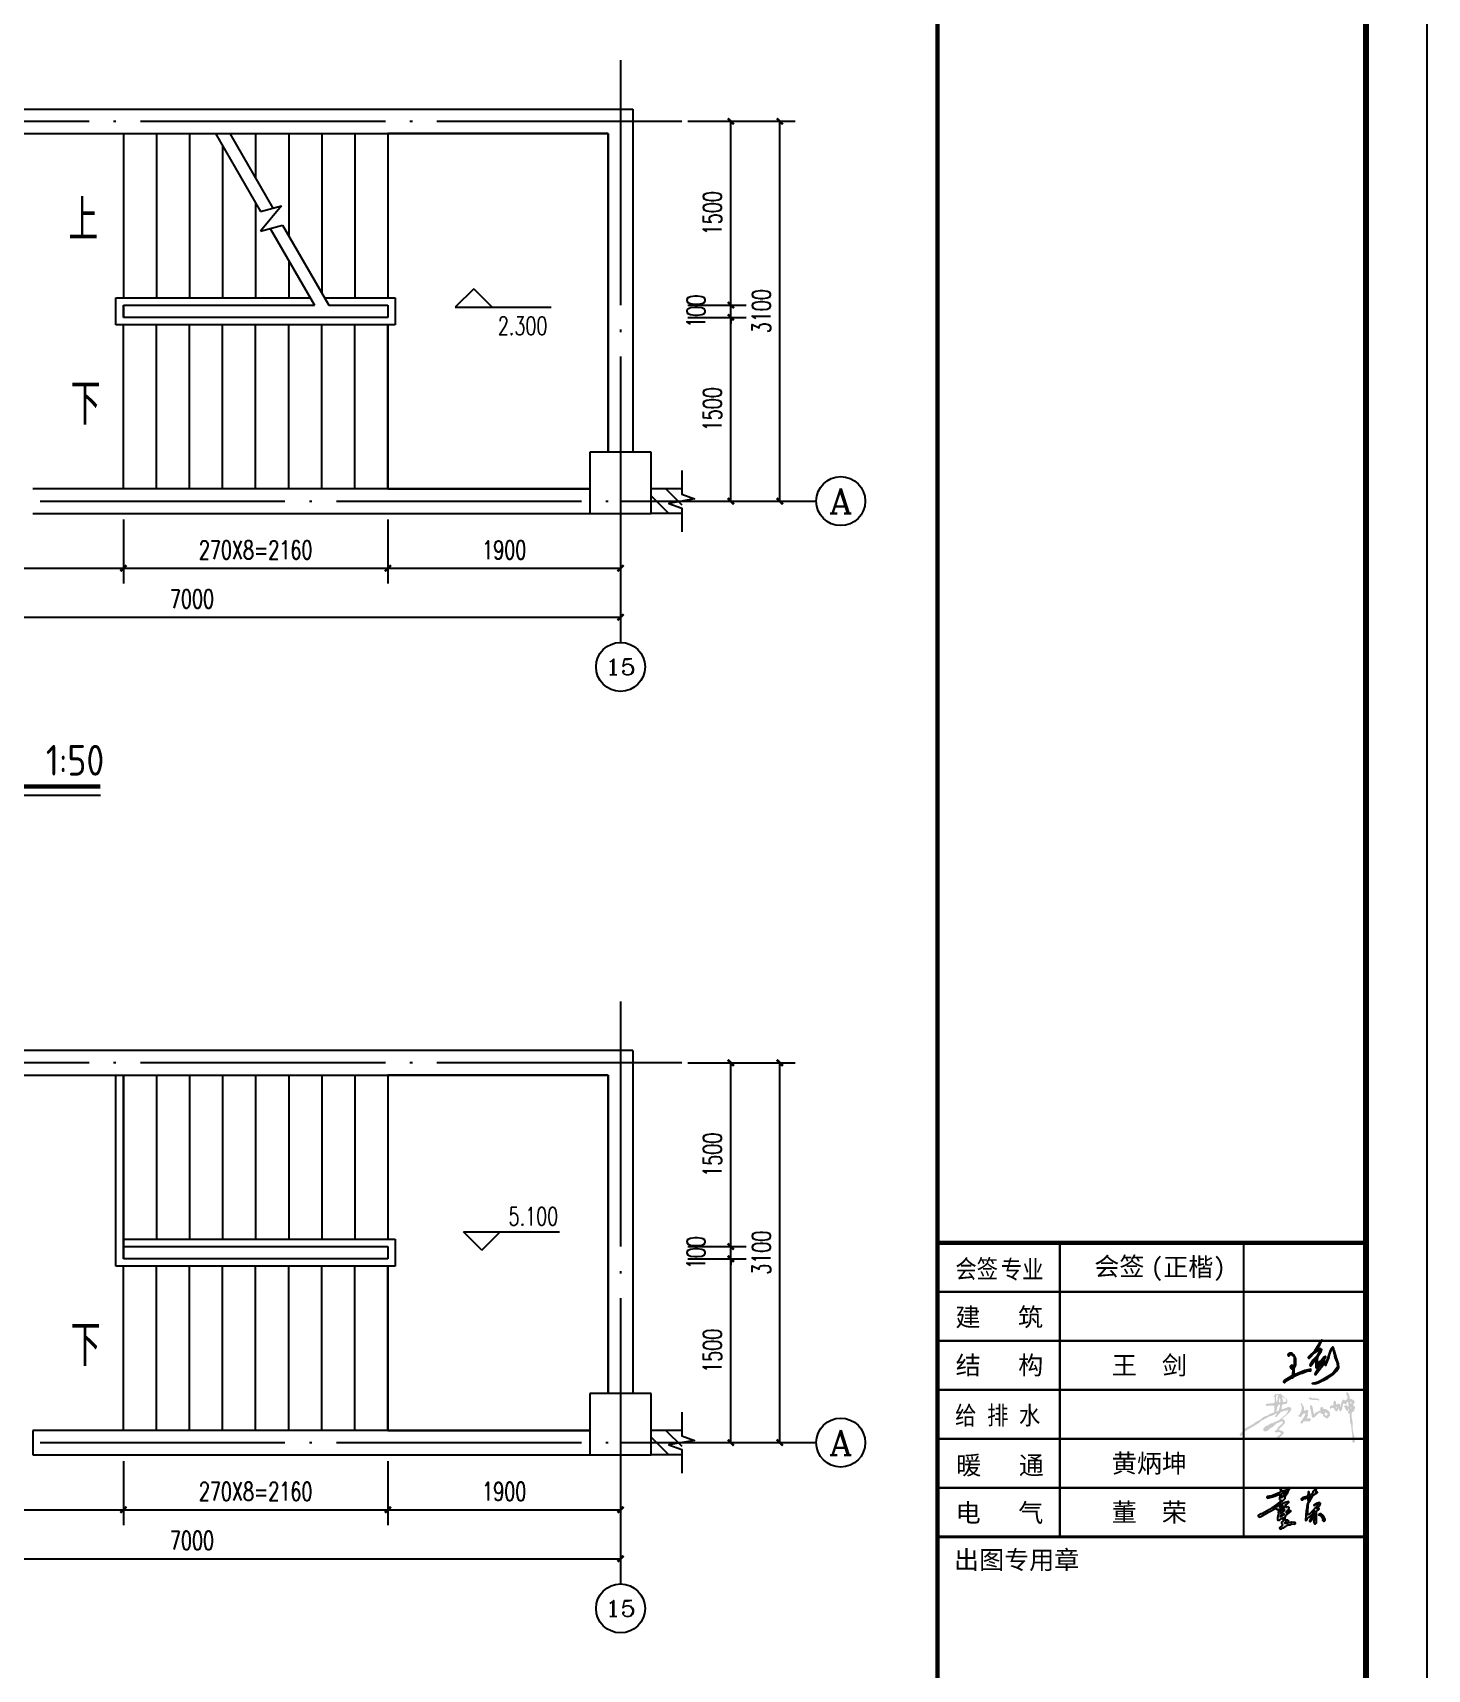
# Model space of a CAD drawing. Extents: x -4747 to 1060961, y -766984 to 396631.
# Drawn here: x 469984 to 481371, y -396970 to -383612 of the extents above; entities that cross this region are included whole.
import ezdxf
from ezdxf.enums import TextEntityAlignment as Align

# ---------------------------------------------------------------- set-up
doc = ezdxf.new("R2010")
doc.units = 0
doc.header["$LTSCALE"] = 1000
doc.header["$MEASUREMENT"] = 0
doc.linetypes.add('DOTE', pattern=[2.42, 2, -0.2, 0.02, -0.2])
doc.layers.get('0').update_dxf_attribs({"linetype": 'CONTINUOUS'})
doc.layers.get('DEFPOINTS').update_dxf_attribs({"linetype": 'CONTINUOUS'})
for name, color, linetype in [('AXIS', 3, 'CONTINUOUS'), ('AXIS_TEXT', 7, 'CONTINUOUS'), ('BZ_标准图框', 7, 'CONTINUOUS'), ('COLUMN', 9, 'CONTINUOUS'), ('DIM_ELEV', 3, 'CONTINUOUS'), ('DIM_SYMB', 3, 'CONTINUOUS'), ('DOTE', 1, 'DOTE'), ('PUB_DIM', 3, 'CONTINUOUS'), ('PUB_HATCH', 8, 'CONTINUOUS'), ('PUB_TEXT', 7, 'CONTINUOUS'), ('PUB_TITLE', 4, 'CONTINUOUS'), ('STAIR', 2, 'CONTINUOUS'), ('TK_图框线_', 45, 'CONTINUOUS'), ('WALL', 6, 'CONTINUOUS')]:
    doc.layers.add(name, color=color, linetype=linetype)
doc.styles.add('_TCH_AXIS', font='COMPLEX', dxfattribs={"bigfont": 'GBCBIG'})
doc.styles.add('_TCH_DIM', font='SIMPLEX', dxfattribs={"bigfont": 'GBCBIG'})
doc.styles.add('DIM_FONT', font='SIMPLEX', dxfattribs={"width": 0.7, "bigfont": 'GBCBIG'})
doc.styles.add('HT', font='simhei.ttf')
doc.styles.get("Standard").update_dxf_attribs({"font": 'gbenor.shx', "bigfont": 'gbcbig.shx'})
doc.dimstyles.new('DIMN50', dxfattribs={"dimscale": 0.5, "dimtxt": 300, "dimasz": 100, "dimexe": 250, "dimexo": 300, "dimgap": 150, "dimtad": 1, "dimdec": 0, "dimzin": 0, "dimtxsty": 'DIM_FONT', "dimblk": 'ARCHTICK', "dimcen": 0.09, "dimclrt": 7, "dimazin": 3, "dimtfac": 1, "dimtdec": 0, "dimtix": 1, "dimtmove": 0, "dimatfit": 3, "dimtolj": 1, "dimtzin": 0})

# ---------------------------------------------------------------- blocks, each defined once
blk = doc.blocks.new('DR')
at = {"linetype": 'CONTINUOUS'}
h = blk.add_hatch(color=256, dxfattribs=at)
h.dxf.hatch_style = 1
h.paths.add_polyline_path([(1911115.6, -440635.5), (1911118.6, -440635.5), (1911119.6, -440634.5), (1911120.6, -440636.5), (1911115.6, -440641.5), (1911113.6, -440641.5)], flags=16)
h.paths.add_polyline_path([(1911233.6, -440611.5), (1911234.6, -440610.5), (1911234.6, -440608.5), (1911231.6, -440607.5), (1911225.6, -440611.5), (1911225.6, -440613.5), (1911215.6, -440628.5), (1911214.6, -440633.5), (1911217.6, -440635.5), (1911221.6, -440631.5)], flags=17)
h.paths.add_polyline_path([(1911259.6, -440603.5), (1911257.6, -440602.5), (1911251.6, -440607.5), (1911260.6, -440610.5), (1911270.6, -440626.5), (1911267.6, -440629.5), (1911271.6, -440632.5), (1911274.6, -440632.5), (1911278.6, -440627.5), (1911278.6, -440624.5), (1911270.6, -440610.5), (1911262.6, -440603.5)])
h.paths.add_polyline_path([(1911106.6, -440603.5), (1911108.6, -440603.5), (1911109.6, -440602.5), (1911110.6, -440604.5), (1911096.6, -440615.5), (1911096.6, -440609.5)], flags=16)
h.paths.add_polyline_path([(1911233.6, -440591.5), (1911235.6, -440590.5), (1911235.6, -440593.5), (1911232.6, -440596.5), (1911225.6, -440599.5)], flags=16)
h.paths.add_polyline_path([(1911109.6, -440585.5), (1911111.6, -440585.5), (1911111.6, -440590.5), (1911107.6, -440594.5), (1911097.6, -440600.5), (1911096.6, -440592.5), (1911099.6, -440589.5)], flags=16)
h.paths.add_polyline_path([(1911107.6, -440573.5), (1911109.6, -440573.5), (1911111.6, -440575.5), (1911111.6, -440578.5), (1911096.6, -440585.5), (1911096.6, -440580.5)], flags=16)
h.paths.add_polyline_path([(1911103.6, -440569.5), (1911104.6, -440568.5), (1911099.6, -440573.5), (1911093.6, -440575.5), (1911099.6, -440570.5)], flags=16)
h.paths.add_polyline_path([(1911210.6, -440556.5), (1911208.6, -440555.5), (1911204.6, -440565.5), (1911202.6, -440585.5), (1911200.6, -440591.5), (1911197.6, -440628.5), (1911201.6, -440630.5), (1911205.6, -440625.5), (1911206.6, -440619.5), (1911214.6, -440615.5), (1911235.6, -440600.5), (1911234.6, -440628.5), (1911233.6, -440627.5), (1911231.6, -440629.5), (1911231.6, -440636.5), (1911235.6, -440643.5), (1911239.6, -440644.5), (1911242.6, -440639.5), (1911243.6, -440593.5), (1911254.6, -440583.5), (1911251.6, -440579.5), (1911246.6, -440582.5), (1911243.6, -440581.5), (1911256.6, -440568.5), (1911259.6, -440560.5), (1911255.6, -440557.5), (1911245.6, -440559.5), (1911232.6, -440567.5), (1911235.6, -440568.5), (1911240.6, -440565.5), (1911251.6, -440563.5), (1911215.6, -440602.5), (1911206.6, -440607.5)])
h.paths.add_polyline_path([(1911219.6, -440530.5), (1911220.6, -440530.5), (1911217.6, -440539.5), (1911213.6, -440543.5), (1911213.6, -440534.5)], flags=16)
h.paths.add_polyline_path([(1911237.6, -440514.5), (1911238.6, -440514.5)], flags=16)
h.paths.add_polyline_path([(1911118.6, -440511.5), (1911119.6, -440511.5), (1911119.6, -440514.5), (1911106.6, -440531.5), (1911102.6, -440533.5), (1911100.6, -440536.5), (1911098.6, -440536.5), (1911101.6, -440519.5)], flags=16)
h.paths.add_polyline_path([(1911243.6, -440499.5), (1911241.6, -440498.5), (1911228.6, -440512.5), (1911229.6, -440515.5), (1911223.6, -440523.5), (1911215.6, -440527.5), (1911213.6, -440526.5), (1911213.6, -440516.5), (1911210.6, -440512.5), (1911208.6, -440515.5), (1911207.6, -440530.5), (1911186.6, -440537.5), (1911180.6, -440542.5), (1911182.6, -440545.5), (1911187.6, -440545.5), (1911193.6, -440540.5), (1911197.6, -440540.5), (1911206.6, -440536.5), (1911208.6, -440553.5), (1911210.6, -440555.5), (1911214.6, -440554.5), (1911229.6, -440527.5), (1911246.6, -440516.5), (1911245.6, -440513.5), (1911240.6, -440511.5)])
h.paths.add_polyline_path([(1911131.6, -440496.5), (1911130.6, -440495.5), (1911127.6, -440496.5), (1911123.6, -440504.5), (1911101.6, -440512.5), (1911100.6, -440501.5), (1911097.6, -440497.5), (1911094.6, -440499.5), (1911095.6, -440513.5), (1911093.6, -440516.5), (1911060.6, -440529.5), (1911041.6, -440532.5), (1911040.6, -440536.5), (1911043.6, -440539.5), (1911073.6, -440531.5), (1911093.6, -440522.5), (1911092.6, -440544.5), (1911094.6, -440547.5), (1911100.6, -440548.5), (1911079.6, -440565.5), (1911050.6, -440585.5), (1911020.6, -440603.5), (1911016.6, -440603.5), (1911005.6, -440610.5), (1911004.6, -440612.5), (1911008.6, -440616.5), (1911017.6, -440613.5), (1911046.6, -440596.5), (1911078.6, -440580.5), (1911081.6, -440585.5), (1911089.6, -440585.5), (1911089.6, -440590.5), (1911087.6, -440592.5), (1911086.6, -440597.5), (1911088.6, -440599.5), (1911088.6, -440605.5), (1911085.6, -440608.5), (1911085.6, -440613.5), (1911083.6, -440617.5), (1911084.6, -440627.5), (1911086.6, -440629.5), (1911091.6, -440629.5), (1911101.6, -440621.5), (1911107.6, -440619.5), (1911107.6, -440631.5), (1911099.6, -440636.5), (1911099.6, -440639.5), (1911103.6, -440643.5), (1911103.6, -440650.5), (1911092.6, -440660.5), (1911096.6, -440665.5), (1911105.6, -440660.5), (1911109.6, -440660.5), (1911127.6, -440648.5), (1911135.6, -440647.5), (1911142.6, -440644.5), (1911154.6, -440645.5), (1911157.6, -440642.5), (1911155.6, -440638.5), (1911140.6, -440637.5), (1911122.6, -440642.5), (1911129.6, -440635.5), (1911130.6, -440632.5), (1911126.6, -440628.5), (1911115.6, -440628.5), (1911115.6, -440617.5), (1911118.6, -440609.5), (1911138.6, -440593.5), (1911138.6, -440590.5), (1911134.6, -440588.5), (1911122.6, -440599.5), (1911120.6, -440598.5), (1911120.6, -440593.5), (1911128.6, -440585.5), (1911131.6, -440580.5), (1911131.6, -440577.5), (1911127.6, -440574.5), (1911120.6, -440575.5), (1911116.6, -440566.5), (1911123.6, -440562.5), (1911129.6, -440556.5), (1911128.6, -440552.5), (1911115.6, -440556.5), (1911092.6, -440568.5), (1911066.6, -440579.5), (1911093.6, -440560.5), (1911105.6, -440550.5), (1911114.6, -440540.5), (1911114.6, -440536.5), (1911112.6, -440534.5), (1911125.6, -440515.5), (1911128.6, -440508.5), (1911133.6, -440503.5)])
at = {"linetype": 'CONTINUOUS', "elevation": 12800663}
for points in [[(1911131.6, -440496.5), (1911130.6, -440495.5), (1911127.6, -440496.5), (1911123.6, -440504.5), (1911101.6, -440512.5), (1911100.6, -440501.5), (1911097.6, -440497.5), (1911094.6, -440499.5), (1911095.6, -440513.5), (1911093.6, -440516.5), (1911060.6, -440529.5), (1911041.6, -440532.5), (1911040.6, -440536.5), (1911043.6, -440539.5), (1911073.6, -440531.5), (1911093.6, -440522.5), (1911092.6, -440544.5), (1911094.6, -440547.5), (1911100.6, -440548.5), (1911079.6, -440565.5), (1911050.6, -440585.5), (1911020.6, -440603.5), (1911016.6, -440603.5), (1911005.6, -440610.5), (1911004.6, -440612.5), (1911008.6, -440616.5), (1911017.6, -440613.5), (1911046.6, -440596.5), (1911078.6, -440580.5), (1911081.6, -440585.5), (1911089.6, -440585.5), (1911089.6, -440590.5), (1911087.6, -440592.5), (1911086.6, -440597.5), (1911088.6, -440599.5), (1911088.6, -440605.5), (1911085.6, -440608.5), (1911085.6, -440613.5), (1911083.6, -440617.5), (1911084.6, -440627.5), (1911086.6, -440629.5), (1911091.6, -440629.5), (1911101.6, -440621.5), (1911107.6, -440619.5), (1911107.6, -440631.5), (1911099.6, -440636.5), (1911099.6, -440639.5), (1911103.6, -440643.5), (1911103.6, -440650.5), (1911092.6, -440660.5), (1911096.6, -440665.5), (1911105.6, -440660.5), (1911109.6, -440660.5), (1911127.6, -440648.5), (1911135.6, -440647.5), (1911142.6, -440644.5), (1911154.6, -440645.5), (1911157.6, -440642.5), (1911155.6, -440638.5), (1911140.6, -440637.5), (1911122.6, -440642.5), (1911129.6, -440635.5), (1911130.6, -440632.5), (1911126.6, -440628.5), (1911115.6, -440628.5), (1911115.6, -440617.5), (1911118.6, -440609.5), (1911138.6, -440593.5), (1911138.6, -440590.5), (1911134.6, -440588.5), (1911122.6, -440599.5), (1911120.6, -440598.5), (1911120.6, -440593.5), (1911128.6, -440585.5), (1911131.6, -440580.5), (1911131.6, -440577.5), (1911127.6, -440574.5), (1911120.6, -440575.5), (1911116.6, -440566.5), (1911123.6, -440562.5), (1911129.6, -440556.5), (1911128.6, -440552.5), (1911115.6, -440556.5), (1911092.6, -440568.5), (1911066.6, -440579.5), (1911093.6, -440560.5), (1911105.6, -440550.5), (1911114.6, -440540.5), (1911114.6, -440536.5), (1911112.6, -440534.5), (1911125.6, -440515.5), (1911128.6, -440508.5), (1911133.6, -440503.5), (1911131.6, -440496.5)], [(1911118.6, -440511.5), (1911119.6, -440511.5), (1911119.6, -440514.5), (1911106.6, -440531.5), (1911102.6, -440533.5), (1911100.6, -440536.5), (1911098.6, -440536.5), (1911101.6, -440519.5), (1911118.6, -440511.5)], [(1911243.6, -440499.5), (1911241.6, -440498.5), (1911228.6, -440512.5), (1911229.6, -440515.5), (1911223.6, -440523.5), (1911215.6, -440527.5), (1911213.6, -440526.5), (1911213.6, -440516.5), (1911210.6, -440512.5), (1911208.6, -440515.5), (1911207.6, -440530.5), (1911186.6, -440537.5), (1911180.6, -440542.5), (1911182.6, -440545.5), (1911187.6, -440545.5), (1911193.6, -440540.5), (1911197.6, -440540.5), (1911206.6, -440536.5), (1911208.6, -440553.5), (1911210.6, -440555.5), (1911214.6, -440554.5), (1911229.6, -440527.5), (1911246.6, -440516.5), (1911245.6, -440513.5), (1911240.6, -440511.5), (1911243.6, -440499.5)], [(1911219.6, -440530.5), (1911220.6, -440530.5), (1911217.6, -440539.5), (1911213.6, -440543.5), (1911213.6, -440534.5), (1911219.6, -440530.5)], [(1911237.6, -440514.5), (1911238.6, -440514.5), (1911237.6, -440514.5)], [(1911103.6, -440569.5), (1911104.6, -440568.5), (1911099.6, -440573.5), (1911093.6, -440575.5), (1911099.6, -440570.5), (1911103.6, -440569.5)], [(1911107.6, -440573.5), (1911109.6, -440573.5), (1911111.6, -440575.5), (1911111.6, -440578.5), (1911096.6, -440585.5), (1911096.6, -440580.5), (1911107.6, -440573.5)], [(1911109.6, -440585.5), (1911111.6, -440585.5), (1911111.6, -440590.5), (1911107.6, -440594.5), (1911097.6, -440600.5), (1911096.6, -440592.5), (1911099.6, -440589.5), (1911109.6, -440585.5)], [(1911106.6, -440603.5), (1911108.6, -440603.5), (1911109.6, -440602.5), (1911110.6, -440604.5), (1911096.6, -440615.5), (1911096.6, -440609.5), (1911106.6, -440603.5)], [(1911210.6, -440556.5), (1911208.6, -440555.5), (1911204.6, -440565.5), (1911202.6, -440585.5), (1911200.6, -440591.5), (1911197.6, -440628.5), (1911201.6, -440630.5), (1911205.6, -440625.5), (1911206.6, -440619.5), (1911214.6, -440615.5), (1911235.6, -440600.5), (1911234.6, -440628.5), (1911233.6, -440627.5), (1911231.6, -440629.5), (1911231.6, -440636.5), (1911235.6, -440643.5), (1911239.6, -440644.5), (1911242.6, -440639.5), (1911243.6, -440593.5), (1911254.6, -440583.5), (1911251.6, -440579.5), (1911246.6, -440582.5), (1911243.6, -440581.5), (1911256.6, -440568.5), (1911259.6, -440560.5), (1911255.6, -440557.5), (1911245.6, -440559.5), (1911232.6, -440567.5), (1911235.6, -440568.5), (1911240.6, -440565.5), (1911251.6, -440563.5), (1911215.6, -440602.5), (1911206.6, -440607.5), (1911210.6, -440556.5)], [(1911233.6, -440611.5), (1911234.6, -440610.5), (1911234.6, -440608.5), (1911231.6, -440607.5), (1911225.6, -440611.5), (1911225.6, -440613.5), (1911215.6, -440628.5), (1911214.6, -440633.5), (1911217.6, -440635.5), (1911221.6, -440631.5), (1911233.6, -440611.5)], [(1911233.6, -440591.5), (1911235.6, -440590.5), (1911235.6, -440593.5), (1911232.6, -440596.5), (1911225.6, -440599.5), (1911233.6, -440591.5)], [(1911259.6, -440603.5), (1911257.6, -440602.5), (1911251.6, -440607.5), (1911260.6, -440610.5), (1911270.6, -440626.5), (1911267.6, -440629.5), (1911271.6, -440632.5), (1911274.6, -440632.5), (1911278.6, -440627.5), (1911278.6, -440624.5), (1911270.6, -440610.5), (1911262.6, -440603.5), (1911259.6, -440603.5)], [(1911115.6, -440635.5), (1911118.6, -440635.5), (1911119.6, -440634.5), (1911120.6, -440636.5), (1911115.6, -440641.5), (1911113.6, -440641.5), (1911115.6, -440635.5)]]:
    blk.add_lwpolyline(points, dxfattribs=at)
blk = doc.blocks.new('WJ')
at = {"linetype": 'CONTINUOUS'}
h = blk.add_hatch(color=0, dxfattribs=at)
h.dxf.hatch_style = 1
h.paths.add_polyline_path([(170, 444), (169, 445), (166, 443), (169, 440), (169, 410), (167, 408), (164, 412), (160, 413), (156, 409), (157, 404), (160, 408), (163, 408), (165, 404), (161, 403), (159, 406), (158, 403), (161, 400), (165, 401), (164, 379), (139, 364), (134, 359), (137, 356), (145, 363), (163, 373), (164, 371), (170, 377), (186, 385), (195, 387), (212, 394), (224, 395), (224, 400), (204, 396), (167, 380), (169, 387), (169, 403), (174, 413), (174, 434)])
h.paths.add_polyline_path([(163, 451), (162, 452), (155, 452), (149, 449), (148, 447), (150, 443), (155, 448), (160, 448), (168, 444), (169, 446)])
h.paths.add_polyline_path([(300, 463), (299, 464), (297, 464), (296, 461), (300, 450), (302, 438), (308, 423), (311, 410), (310, 405), (299, 391), (290, 383), (257, 363), (246, 358), (228, 353), (236, 352), (247, 355), (279, 371), (295, 382), (308, 395), (315, 406), (314, 418), (307, 437)])
h.paths.add_polyline_path([(260, 495), (259, 496), (254, 491), (250, 482), (235, 459), (219, 444), (215, 439), (216, 436), (219, 436), (237, 455), (247, 461), (254, 463), (251, 455), (244, 444), (230, 430), (220, 413), (221, 411), (223, 411), (242, 435), (240, 425), (240, 406), (243, 404), (246, 407), (249, 419), (253, 419), (262, 428), (236, 385), (239, 382), (268, 420), (270, 421), (269, 414), (271, 412), (274, 415), (282, 436), (284, 447), (292, 467), (294, 469), (298, 464), (299, 467), (296, 472), (294, 472), (290, 468), (285, 458), (274, 423), (273, 426), (268, 425), (256, 411), (264, 423), (272, 440), (270, 442), (266, 439), (256, 426), (246, 421), (244, 411), (246, 441), (257, 458), (259, 464), (256, 467), (252, 467), (241, 462), (253, 480)])
at = {"color": 0, "linetype": 'CONTINUOUS', "elevation": 16083978}
for points in [[(260, 495), (259, 496), (254, 491), (250, 482), (235, 459), (219, 444), (215, 439), (216, 436), (219, 436), (237, 455), (247, 461), (254, 463), (251, 455), (244, 444), (230, 430), (220, 413), (221, 411), (223, 411), (242, 435), (240, 425), (240, 406), (243, 404), (246, 407), (249, 419), (253, 419), (262, 428), (236, 385), (239, 382), (268, 420), (270, 421), (269, 414), (271, 412), (274, 415), (282, 436), (284, 447), (292, 467), (294, 469), (298, 464), (299, 467), (296, 472), (294, 472), (290, 468), (285, 458), (274, 423), (273, 426), (268, 425), (256, 411), (264, 423), (272, 440), (270, 442), (266, 439), (256, 426), (246, 421), (244, 411), (246, 441), (257, 458), (259, 464), (256, 467), (252, 467), (241, 462), (253, 480), (260, 495)], [(170, 444), (169, 445), (166, 443), (169, 440), (169, 410), (167, 408), (164, 412), (160, 413), (156, 409), (157, 404), (160, 408), (163, 408), (165, 404), (161, 403), (159, 406), (158, 403), (161, 400), (165, 401), (164, 379), (139, 364), (134, 359), (137, 356), (145, 363), (163, 373), (164, 371), (170, 377), (186, 385), (195, 387), (212, 394), (224, 395), (224, 400), (204, 396), (167, 380), (169, 387), (169, 403), (174, 413), (174, 434), (170, 444)], [(163, 451), (162, 452), (155, 452), (149, 449), (148, 447), (150, 443), (155, 448), (160, 448), (168, 444), (169, 446), (163, 451)], [(300, 463), (299, 464), (297, 464), (296, 461), (300, 450), (302, 438), (308, 423), (311, 410), (310, 405), (299, 391), (290, 383), (257, 363), (246, 358), (228, 353), (236, 352), (247, 355), (279, 371), (295, 382), (308, 395), (315, 406), (314, 418), (307, 437), (300, 463)]]:
    blk.add_lwpolyline(points, dxfattribs=at)
blk = doc.blocks.new('A$C56AF2822')
at = {"linetype": 'CONTINUOUS', "xscale": 5, "yscale": 5, "zscale": 5}
blk.add_blockref('WJ', (-107, -2513), dxfattribs=at)
blk = doc.blocks.new('A$C7A596D73')
at = {"linetype": 'CONTINUOUS'}
h = blk.add_hatch(color=256, dxfattribs=at)
h.paths.add_polyline_path([(-528, 449), (-608, 419), (-653, 389), (-668, 389), (-718, 364), (-743, 339), (-848, 279), (-853, 269), (-998, 189), (-1088, 99), (-1093, 94), (-1088, 69), (-1073, 64), (-1043, 74), (-1038, 84), (-1048, 94), (-998, 144), (-788, 269), (-748, 304), (-603, 384), (-573, 389), (-508, 424), (-483, 429), (-493, 409), (-518, 389), (-508, 374), (-493, 369), (-423, 454), (-363, 474), (-293, 484), (-333, 419), (-453, 319), (-568, 269), (-583, 269), (-643, 229), (-663, 229), (-708, 184), (-708, 154), (-683, 134), (-633, 149), (-593, 189), (-548, 214), (-498, 264), (-403, 304), (-388, 289), (-398, 264), (-453, 219), (-493, 159), (-523, 144), (-518, 129), (-503, 119), (-453, 129), (-413, 109), (-453, 69), (-478, 59), (-478, 44), (-468, 34), (-438, 39), (-373, 104), (-373, 124), (-403, 149), (-418, 149), (-428, 159), (-458, 159), (-453, 174), (-368, 254), (-353, 279), (-358, 314), (-373, 329), (-403, 339), (-288, 439), (-263, 469), (-248, 509), (-263, 529), (-278, 529), (-288, 539), (-408, 494), (-408, 544), (-398, 569), (-368, 584), (-338, 584), (-318, 599), (-313, 644), (-333, 674), (-338, 669), (-328, 629), (-383, 614), (-398, 704), (-383, 704), (-348, 669), (-333, 674), (-368, 709), (-408, 729), (-408, 739), (-423, 754), (-453, 744), (-503, 749), (-518, 739), (-518, 724), (-533, 724), (-543, 714), (-523, 699), (-523, 614), (-533, 599), (-653, 589), (-668, 579), (-668, 564), (-653, 554), (-528, 559)])
h.paths.add_polyline_path([(-463, 569), (-438, 574), (-433, 564), (-453, 484), (-463, 469), (-493, 464), (-503, 464), (-488, 479), (-483, 519)], flags=16)
h.paths.add_polyline_path([(-488, 609), (-498, 669), (-498, 714), (-488, 729), (-463, 729), (-478, 684), (-473, 659)], flags=16)
h.paths.add_polyline_path([(-453, 609), (-448, 644), (-443, 684), (-433, 699), (-428, 614)], flags=16)
h.paths.add_polyline_path([(-23, 434), (-23, 414), (-38, 379), (-103, 284), (-88, 264), (-73, 269), (-43, 304), (57, 304), (72, 334), (47, 354), (-3, 349), (22, 399), (17, 429), (32, 474), (7, 489), (-23, 484), (-43, 469), (-43, 534), (-83, 599), (-103, 584), (-78, 559), (-78, 504), (-98, 444), (-113, 414), (-128, 404), (-133, 399), (-133, 384), (-103, 369), (-88, 379), (-58, 424)])
h.paths.add_polyline_path([(87, 369), (97, 359), (117, 359), (232, 464), (222, 444), (247, 419), (267, 419), (272, 389), (322, 349), (347, 354), (387, 404), (377, 429), (382, 444), (342, 489), (302, 504), (272, 504), (272, 524), (242, 539), (227, 524), (227, 489), (212, 474), (147, 444), (122, 414), (92, 554), (82, 564), (62, 559), (57, 554), (57, 509), (67, 489)])
h.paths.add_polyline_path([(292, 419), (302, 439), (297, 449), (312, 449), (342, 424), (347, 409), (337, 409), (322, 389)], flags=16)
h.paths.add_polyline_path([(187, 649), (197, 634), (207, 644), (207, 659), (197, 669), (147, 679), (92, 679), (57, 694), (47, 689), (42, 684), (42, 669), (62, 654)])
h.paths.add_polyline_path([(507, 579), (482, 579), (477, 629), (467, 639), (452, 639), (437, 609), (437, 559), (402, 564), (382, 539), (377, 534), (387, 504), (407, 519), (437, 524), (477, 464), (492, 464), (507, 479), (522, 519), (532, 479), (557, 464), (582, 504), (592, 574), (602, 594), (642, 574), (657, 609), (677, 629), (687, 549), (672, 544), (652, 569), (612, 549), (647, 484), (667, 469), (687, 489), (682, 509), (692, 509), (692, 469), (672, 459), (687, 429), (702, 424), (712, 284), (727, 239), (747, 64), (747, -31), (767, -51), (792, -31), (777, 29), (777, 74), (767, 89), (752, 179), (752, 289), (737, 364), (737, 449), (762, 459), (782, 484), (777, 499), (792, 514), (792, 544), (757, 559), (787, 619), (777, 639), (737, 664), (702, 674), (702, 704), (687, 739), (692, 749), (667, 779), (652, 774), (647, 749), (667, 704), (667, 669), (632, 639), (612, 659), (587, 649), (557, 579), (552, 524), (542, 584), (512, 594)])
h.paths.add_polyline_path([(497, 539), (487, 509), (477, 519), (477, 529)], flags=16)
h.paths.add_polyline_path([(717, 599), (717, 624), (737, 609), (727, 584)], flags=16)
h.paths.add_polyline_path([(722, 529), (737, 524), (727, 504), (722, 514)], flags=16)
blk = doc.blocks.new('_ARCHTICK')
at = {"color": 0, "linetype": 'BYBLOCK', "const_width": 0.4}
blk.add_lwpolyline([(-0.5, -0.5), (0.5, 0.5)], dxfattribs=at)
blk = doc.blocks.new('*D457')
at = {"layer": 'DEFPOINTS', "color": 0}
for p in [(475184, -392020), (476084, -392020), (475184, -395120)]:
    blk.add_point(p, dxfattribs=at)
at = {"layer": 'PUB_DIM', "color": 0}
for p, q in [((475334, -392020), (476209, -392020)), ((476084, -395120), (476084, -392020)), ((475334, -395120), (476209, -395120))]:
    blk.add_line(p, q, dxfattribs=at)
at = {"layer": 'PUB_DIM', "color": 0, "xscale": 50, "yscale": 50, "zscale": 50}
for p, rotation in [((476084, -392020), 90), ((476084, -395120), 270)]:
    blk.add_blockref('_ARCHTICK', p, dxfattribs=dict(at, rotation=rotation))
at = {"layer": 'PUB_DIM', "color": 7, "insert": (475934, -393570), "char_height": 150, "attachment_point": 5, "rotation": 90, "style": 'DIM_FONT'}
blk.add_mtext('\\A1;3100', dxfattribs=at)
blk = doc.blocks.new('*D458')
at = {"layer": 'DEFPOINTS', "color": 0}
for p in [(475184, -392020), (475684, -392020), (475184, -393520)]:
    blk.add_point(p, dxfattribs=at)
at = {"layer": 'PUB_DIM', "color": 0}
for p, q in [((475334, -392020), (475809, -392020)), ((475684, -393520), (475684, -392020)), ((475334, -393520), (475809, -393520))]:
    blk.add_line(p, q, dxfattribs=at)
at = {"layer": 'PUB_DIM', "color": 0, "xscale": 50, "yscale": 50, "zscale": 50}
for p, rotation in [((475684, -392020), 90), ((475684, -393520), 270)]:
    blk.add_blockref('_ARCHTICK', p, dxfattribs=dict(at, rotation=rotation))
at = {"layer": 'PUB_DIM', "color": 7, "insert": (475534, -392770), "char_height": 150, "attachment_point": 5, "rotation": 90, "style": 'DIM_FONT'}
blk.add_mtext('\\A1;1500', dxfattribs=at)
blk = doc.blocks.new('*D459')
at = {"layer": 'DEFPOINTS', "color": 0}
for p in [(475184, -393520), (475684, -393520), (475184, -393620)]:
    blk.add_point(p, dxfattribs=at)
at = {"layer": 'PUB_DIM', "color": 0}
for p, q in [((475334, -393520), (475809, -393520)), ((475684, -393520), (475684, -393470)), ((475684, -393620), (475684, -393520)), ((475334, -393620), (475809, -393620)), ((475684, -393620), (475684, -393670))]:
    blk.add_line(p, q, dxfattribs=at)
at = {"layer": 'PUB_DIM', "color": 0, "xscale": 50, "yscale": 50, "zscale": 50}
for p, rotation in [((475684, -393520), 270), ((475684, -393620), 90)]:
    blk.add_blockref('_ARCHTICK', p, dxfattribs=dict(at, rotation=rotation))
at = {"layer": 'PUB_DIM', "color": 7, "insert": (475400, -393570), "char_height": 150, "attachment_point": 5, "rotation": 90, "style": 'DIM_FONT'}
blk.add_mtext('\\A1;100', dxfattribs=at)
blk = doc.blocks.new('*D460')
at = {"layer": 'DEFPOINTS', "color": 0}
for p in [(475184, -393620), (475684, -393620), (475184, -395120)]:
    blk.add_point(p, dxfattribs=at)
at = {"layer": 'PUB_DIM', "color": 0}
for p, q in [((475334, -393620), (475809, -393620)), ((475684, -395120), (475684, -393620)), ((475334, -395120), (475809, -395120))]:
    blk.add_line(p, q, dxfattribs=at)
at = {"layer": 'PUB_DIM', "color": 0, "xscale": 50, "yscale": 50, "zscale": 50}
for p, rotation in [((475684, -393620), 90), ((475684, -395120), 270)]:
    blk.add_blockref('_ARCHTICK', p, dxfattribs=dict(at, rotation=rotation))
at = {"layer": 'PUB_DIM', "color": 7, "insert": (475534, -394370), "char_height": 150, "attachment_point": 5, "rotation": 90, "style": 'DIM_FONT'}
blk.add_mtext('\\A1;1500', dxfattribs=at)
blk = doc.blocks.new('*D462')
at = {"layer": 'DEFPOINTS', "color": 0}
for p in [(467784, -395520), (474784, -395520), (474784, -396068)]:
    blk.add_point(p, dxfattribs=at)
at = {"layer": 'PUB_DIM', "color": 0}
for p, q in [((467784, -395670), (467784, -396193)), ((474784, -395670), (474784, -396193)), ((467784, -396068), (474784, -396068))]:
    blk.add_line(p, q, dxfattribs=at)
at = {"layer": 'PUB_DIM', "color": 0, "xscale": 50, "yscale": 50, "zscale": 50, "rotation": 180}
blk.add_blockref('_ARCHTICK', (467784, -396068), dxfattribs=at)
at = {"layer": 'PUB_DIM', "color": 0, "xscale": 50, "yscale": 50, "zscale": 50}
blk.add_blockref('_ARCHTICK', (474784, -396068), dxfattribs=at)
at = {"layer": 'PUB_DIM', "color": 7, "insert": (471284, -395918), "char_height": 150, "attachment_point": 5, "style": 'DIM_FONT'}
blk.add_mtext('\\A1;7000', dxfattribs=at)
blk = doc.blocks.new('*D464')
at = {"layer": 'DEFPOINTS', "color": 0}
for p in [(467784, -395120), (470724, -395120), (470724, -395668)]:
    blk.add_point(p, dxfattribs=at)
at = {"layer": 'PUB_DIM', "color": 0}
for p, q in [((467784, -395270), (467784, -395793)), ((470724, -395270), (470724, -395793)), ((467784, -395668), (470724, -395668))]:
    blk.add_line(p, q, dxfattribs=at)
at = {"layer": 'PUB_DIM', "color": 0, "xscale": 50, "yscale": 50, "zscale": 50, "rotation": 180}
blk.add_blockref('_ARCHTICK', (467784, -395668), dxfattribs=at)
at = {"layer": 'PUB_DIM', "color": 0, "xscale": 50, "yscale": 50, "zscale": 50}
blk.add_blockref('_ARCHTICK', (470724, -395668), dxfattribs=at)
at = {"layer": 'PUB_DIM', "color": 7, "insert": (469254, -395518), "char_height": 150, "attachment_point": 5, "style": 'DIM_FONT'}
blk.add_mtext('\\A1;2940', dxfattribs=at)
blk = doc.blocks.new('*D465')
at = {"layer": 'DEFPOINTS', "color": 0}
for p in [(470724, -395120), (472884, -395120), (472884, -395668)]:
    blk.add_point(p, dxfattribs=at)
at = {"layer": 'PUB_DIM', "color": 0}
for p, q in [((470724, -395270), (470724, -395793)), ((472884, -395270), (472884, -395793)), ((470724, -395668), (472884, -395668))]:
    blk.add_line(p, q, dxfattribs=at)
at = {"layer": 'PUB_DIM', "color": 0, "xscale": 50, "yscale": 50, "zscale": 50, "rotation": 180}
blk.add_blockref('_ARCHTICK', (470724, -395668), dxfattribs=at)
at = {"layer": 'PUB_DIM', "color": 0, "xscale": 50, "yscale": 50, "zscale": 50}
blk.add_blockref('_ARCHTICK', (472884, -395668), dxfattribs=at)
at = {"layer": 'PUB_DIM', "color": 7, "insert": (471804, -395518), "char_height": 150, "attachment_point": 5, "style": 'DIM_FONT'}
blk.add_mtext('\\A1;270X8=2160', dxfattribs=at)
blk = doc.blocks.new('*D466')
at = {"layer": 'DEFPOINTS', "color": 0}
for p in [(472884, -395120), (474784, -395120), (474784, -395668)]:
    blk.add_point(p, dxfattribs=at)
at = {"layer": 'PUB_DIM', "color": 0}
for p, q in [((472884, -395270), (472884, -395793)), ((474784, -395270), (474784, -395793)), ((472884, -395668), (474784, -395668))]:
    blk.add_line(p, q, dxfattribs=at)
at = {"layer": 'PUB_DIM', "color": 0, "xscale": 50, "yscale": 50, "zscale": 50, "rotation": 180}
blk.add_blockref('_ARCHTICK', (472884, -395668), dxfattribs=at)
at = {"layer": 'PUB_DIM', "color": 0, "xscale": 50, "yscale": 50, "zscale": 50}
blk.add_blockref('_ARCHTICK', (474784, -395668), dxfattribs=at)
at = {"layer": 'PUB_DIM', "color": 7, "insert": (473834, -395518), "char_height": 150, "attachment_point": 5, "style": 'DIM_FONT'}
blk.add_mtext('\\A1;1900', dxfattribs=at)
blk = doc.blocks.new('*D474')
at = {"layer": 'DEFPOINTS', "color": 0}
for p in [(475184, -384335), (476084, -384335), (475184, -387435)]:
    blk.add_point(p, dxfattribs=at)
at = {"layer": 'PUB_DIM', "color": 0}
for p, q in [((475334, -384335), (476209, -384335)), ((476084, -387435), (476084, -384335)), ((475334, -387435), (476209, -387435))]:
    blk.add_line(p, q, dxfattribs=at)
at = {"layer": 'PUB_DIM', "color": 0, "xscale": 50, "yscale": 50, "zscale": 50}
for p, rotation in [((476084, -384335), 90), ((476084, -387435), 270)]:
    blk.add_blockref('_ARCHTICK', p, dxfattribs=dict(at, rotation=rotation))
at = {"layer": 'PUB_DIM', "color": 7, "insert": (475934, -385885), "char_height": 150, "attachment_point": 5, "rotation": 90, "style": 'DIM_FONT'}
blk.add_mtext('\\A1;3100', dxfattribs=at)
blk = doc.blocks.new('*D475')
at = {"layer": 'DEFPOINTS', "color": 0}
for p in [(475184, -384335), (475684, -384335), (475184, -385835)]:
    blk.add_point(p, dxfattribs=at)
at = {"layer": 'PUB_DIM', "color": 0}
for p, q in [((475334, -384335), (475809, -384335)), ((475684, -385835), (475684, -384335)), ((475334, -385835), (475809, -385835))]:
    blk.add_line(p, q, dxfattribs=at)
at = {"layer": 'PUB_DIM', "color": 0, "xscale": 50, "yscale": 50, "zscale": 50}
for p, rotation in [((475684, -384335), 90), ((475684, -385835), 270)]:
    blk.add_blockref('_ARCHTICK', p, dxfattribs=dict(at, rotation=rotation))
at = {"layer": 'PUB_DIM', "color": 7, "insert": (475534, -385085), "char_height": 150, "attachment_point": 5, "rotation": 90, "style": 'DIM_FONT'}
blk.add_mtext('\\A1;1500', dxfattribs=at)
blk = doc.blocks.new('*D476')
at = {"layer": 'DEFPOINTS', "color": 0}
for p in [(475184, -385835), (475684, -385835), (475184, -385935)]:
    blk.add_point(p, dxfattribs=at)
at = {"layer": 'PUB_DIM', "color": 0}
for p, q in [((475334, -385835), (475809, -385835)), ((475684, -385835), (475684, -385785)), ((475684, -385935), (475684, -385835)), ((475334, -385935), (475809, -385935)), ((475684, -385935), (475684, -385985))]:
    blk.add_line(p, q, dxfattribs=at)
at = {"layer": 'PUB_DIM', "color": 0, "xscale": 50, "yscale": 50, "zscale": 50}
for p, rotation in [((475684, -385835), 270), ((475684, -385935), 90)]:
    blk.add_blockref('_ARCHTICK', p, dxfattribs=dict(at, rotation=rotation))
at = {"layer": 'PUB_DIM', "color": 7, "insert": (475400, -385885), "char_height": 150, "attachment_point": 5, "rotation": 90, "style": 'DIM_FONT'}
blk.add_mtext('\\A1;100', dxfattribs=at)
blk = doc.blocks.new('*D477')
at = {"layer": 'DEFPOINTS', "color": 0}
for p in [(475184, -385935), (475684, -385935), (475184, -387435)]:
    blk.add_point(p, dxfattribs=at)
at = {"layer": 'PUB_DIM', "color": 0}
for p, q in [((475334, -385935), (475809, -385935)), ((475684, -387435), (475684, -385935)), ((475334, -387435), (475809, -387435))]:
    blk.add_line(p, q, dxfattribs=at)
at = {"layer": 'PUB_DIM', "color": 0, "xscale": 50, "yscale": 50, "zscale": 50}
for p, rotation in [((475684, -385935), 90), ((475684, -387435), 270)]:
    blk.add_blockref('_ARCHTICK', p, dxfattribs=dict(at, rotation=rotation))
at = {"layer": 'PUB_DIM', "color": 7, "insert": (475534, -386685), "char_height": 150, "attachment_point": 5, "rotation": 90, "style": 'DIM_FONT'}
blk.add_mtext('\\A1;1500', dxfattribs=at)
blk = doc.blocks.new('*D479')
at = {"layer": 'DEFPOINTS', "color": 0}
for p in [(467784, -387835), (474784, -387835), (474784, -388383)]:
    blk.add_point(p, dxfattribs=at)
at = {"layer": 'PUB_DIM', "color": 0}
for p, q in [((467784, -387985), (467784, -388508)), ((474784, -387985), (474784, -388508)), ((467784, -388383), (474784, -388383))]:
    blk.add_line(p, q, dxfattribs=at)
at = {"layer": 'PUB_DIM', "color": 0, "xscale": 50, "yscale": 50, "zscale": 50, "rotation": 180}
blk.add_blockref('_ARCHTICK', (467784, -388383), dxfattribs=at)
at = {"layer": 'PUB_DIM', "color": 0, "xscale": 50, "yscale": 50, "zscale": 50}
blk.add_blockref('_ARCHTICK', (474784, -388383), dxfattribs=at)
at = {"layer": 'PUB_DIM', "color": 7, "insert": (471284, -388233), "char_height": 150, "attachment_point": 5, "style": 'DIM_FONT'}
blk.add_mtext('\\A1;7000', dxfattribs=at)
blk = doc.blocks.new('*D481')
at = {"layer": 'DEFPOINTS', "color": 0}
for p in [(467784, -387435), (470724, -387435), (470724, -387983)]:
    blk.add_point(p, dxfattribs=at)
at = {"layer": 'PUB_DIM', "color": 0}
for p, q in [((467784, -387585), (467784, -388108)), ((470724, -387585), (470724, -388108)), ((467784, -387983), (470724, -387983))]:
    blk.add_line(p, q, dxfattribs=at)
at = {"layer": 'PUB_DIM', "color": 0, "xscale": 50, "yscale": 50, "zscale": 50, "rotation": 180}
blk.add_blockref('_ARCHTICK', (467784, -387983), dxfattribs=at)
at = {"layer": 'PUB_DIM', "color": 0, "xscale": 50, "yscale": 50, "zscale": 50}
blk.add_blockref('_ARCHTICK', (470724, -387983), dxfattribs=at)
at = {"layer": 'PUB_DIM', "color": 7, "insert": (469254, -387833), "char_height": 150, "attachment_point": 5, "style": 'DIM_FONT'}
blk.add_mtext('\\A1;2940', dxfattribs=at)
blk = doc.blocks.new('*D482')
at = {"layer": 'DEFPOINTS', "color": 0}
for p in [(470724, -387435), (472884, -387435), (472884, -387983)]:
    blk.add_point(p, dxfattribs=at)
at = {"layer": 'PUB_DIM', "color": 0}
for p, q in [((470724, -387585), (470724, -388108)), ((472884, -387585), (472884, -388108)), ((470724, -387983), (472884, -387983))]:
    blk.add_line(p, q, dxfattribs=at)
at = {"layer": 'PUB_DIM', "color": 0, "xscale": 50, "yscale": 50, "zscale": 50, "rotation": 180}
blk.add_blockref('_ARCHTICK', (470724, -387983), dxfattribs=at)
at = {"layer": 'PUB_DIM', "color": 0, "xscale": 50, "yscale": 50, "zscale": 50}
blk.add_blockref('_ARCHTICK', (472884, -387983), dxfattribs=at)
at = {"layer": 'PUB_DIM', "color": 7, "insert": (471804, -387833), "char_height": 150, "attachment_point": 5, "style": 'DIM_FONT'}
blk.add_mtext('\\A1;270X8=2160', dxfattribs=at)
blk = doc.blocks.new('*D483')
at = {"layer": 'DEFPOINTS', "color": 0}
for p in [(472884, -387435), (474784, -387435), (474784, -387983)]:
    blk.add_point(p, dxfattribs=at)
at = {"layer": 'PUB_DIM', "color": 0}
for p, q in [((472884, -387585), (472884, -388108)), ((474784, -387585), (474784, -388108)), ((472884, -387983), (474784, -387983))]:
    blk.add_line(p, q, dxfattribs=at)
at = {"layer": 'PUB_DIM', "color": 0, "xscale": 50, "yscale": 50, "zscale": 50, "rotation": 180}
blk.add_blockref('_ARCHTICK', (472884, -387983), dxfattribs=at)
at = {"layer": 'PUB_DIM', "color": 0, "xscale": 50, "yscale": 50, "zscale": 50}
blk.add_blockref('_ARCHTICK', (474784, -387983), dxfattribs=at)
at = {"layer": 'PUB_DIM', "color": 7, "insert": (473834, -387833), "char_height": 150, "attachment_point": 5, "style": 'DIM_FONT'}
blk.add_mtext('\\A1;1900', dxfattribs=at)

msp = doc.modelspace()

# ---------------------------------------------------------------- linework, layer by layer
at = {"layer": 'AXIS'}
for p, q in [((474783.6, -387435.4), (474783.6, -388588.5)), ((474783.6, -387435.4), (476381.1, -387435.4)), ((474783.6, -395120), (474783.6, -396273.1)), ((474783.6, -395120), (476381.1, -395120))]:
    msp.add_line(p, q, dxfattribs=at)
for centre in [(476581.1, -387435.4), (474783.6, -388788.5), (476581.1, -395120), (474783.6, -396473.1)]:
    msp.add_circle(centre, 200, dxfattribs=at)
at = {"layer": 'BZ_标准图框'}
for points, const_width in [([(477370.8, -416414.3), (477370.8, -375364.3)], 35), ([(477370.8, -393489.3), (480870.8, -393489.3)], 35), ([(478370.8, -393489.3), (478370.8, -395889.3)], 17.5), ([(479870.8, -393489.3), (479870.8, -395889.3)], 17.5), ([(480870.8, -393889.3), (477370.8, -393889.3)], 17.5), ([(480870.8, -394289.3), (477370.8, -394289.3)], 17.5), ([(480870.8, -394689.3), (477370.8, -394689.3)], 17.5), ([(480870.8, -395089.3), (477370.8, -395089.3)], 17.5), ([(480870.8, -395489.3), (477370.8, -395489.3)], 17.5), ([(480870.8, -395889.3), (477370.8, -395889.3)], 25)]:
    msp.add_lwpolyline(points, dxfattribs=dict(at, const_width=const_width))
at = {"layer": 'COLUMN'}
for p, q in [((474533.6, -387035.4), (474533.6, -387535.4)), ((475033.6, -387035.4), (474533.6, -387035.4)), ((475033.6, -387535.4), (475033.6, -387035.4)), ((474533.6, -387535.4), (475033.6, -387535.4)), ((474533.6, -394720), (474533.6, -395220)), ((475033.6, -394720), (474533.6, -394720)), ((475033.6, -395220), (475033.6, -394720)), ((474533.6, -395220), (475033.6, -395220))]:
    msp.add_line(p, q, dxfattribs=at)
at = {"layer": 'DIM_ELEV'}
for p, q in [((473584.4, -385701.2), (473434.4, -385851.2)), ((473584.4, -385701.2), (473734.4, -385851.2)), ((473434.4, -385851.2), (474216.9, -385851.2)), ((473651.7, -393549.5), (473501.7, -393399.5)), ((473501.7, -393399.5), (474284.2, -393399.5)), ((473651.7, -393549.5), (473801.7, -393399.5))]:
    msp.add_line(p, q, dxfattribs=at)
at = {"layer": 'DIM_SYMB'}
for points in [[(470588.6, -385135.4, 0, 0, 0), (471503.6, -385135.4, 80, 0, 0), (471803.6, -385135.4, 0, 0, 0)], [(470588.6, -386635.4, 0, 0, 0), (473783.6, -386635.4, 0, 0, 0), (473783.6, -385135.4, 0, 0, 0), (472373.6, -385135.4, 80, 0, 0), (472073.6, -385135.4, 0, 0, 0)], [(470588.6, -394320, 0, 0, 0), (473783.6, -394320, 0, 0, 0), (473783.6, -392820, 0, 0, 0), (471158.6, -392820, 80, 0, 0), (470858.6, -392820, 0, 0, 0)]]:
    msp.add_lwpolyline(points, format="xyseb", dxfattribs=at)
for points in [[(475283.6, -387185.4), (475283.6, -387379.2), (475388.6, -387417.4), (475178.6, -387454.4), (475283.6, -387491.7), (475283.6, -387685.4)], [(466344.8, -389834), (470536.8, -389834)], [(475283.6, -394870), (475283.6, -395063.8), (475388.6, -395102), (475178.6, -395139), (475283.6, -395176.3), (475283.6, -395370)]]:
    msp.add_lwpolyline(points, dxfattribs=at)
at = {"layer": 'DIM_SYMB', "const_width": 35}
msp.add_lwpolyline([(466344.8, -389764), (470536.8, -389764)], dxfattribs=at)
at = {"layer": 'DOTE'}
for p, q in [((474783.6, -383835.4), (474783.6, -387935.4)), ((475283.6, -384335.4), (462783.6, -384335.4)), ((462783.6, -387435.4), (475283.6, -387435.4)), ((474783.6, -391520), (474783.6, -395620)), ((475283.6, -392020), (462783.6, -392020)), ((462783.6, -395120), (475283.6, -395120))]:
    msp.add_line(p, q, dxfattribs=at)
at = {"layer": 'PUB_HATCH'}
for p, q in [((475154.6, -387335.4), (475283.6, -387464.4)), ((475033.6, -387391.2), (475177.8, -387535.4)), ((475033.6, -395075.8), (475177.8, -395220)), ((475154.6, -395020), (475283.6, -395149.1))]:
    msp.add_line(p, q, dxfattribs=at)
at = {"layer": 'PUB_TITLE'}
msp.add_lwpolyline([(421920.8, -416914.3), (481370.8, -416914.3), (481370.8, -374864.3), (421920.8, -374864.3)], close=True, dxfattribs=at)
at = {"layer": 'PUB_TITLE', "const_width": 50}
msp.add_lwpolyline([(423170.8, -416414.3), (480870.8, -416414.3), (480870.8, -375364.3), (423170.8, -375364.3)], close=True, dxfattribs=at)
at = {"layer": 'STAIR'}
for p, q in [((470723.6, -384435.4), (471476.8, -384435.4)), ((470723.6, -384435.4), (470723.6, -385775.4)), ((470993.6, -384435.4), (470993.6, -385775.4)), ((471263.6, -384435.4), (471263.6, -385775.4)), ((471476.8, -384435.4), (471843.7, -385071)), ((471592.2, -384435.4), (472883.6, -384435.4)), ((471592.2, -384435.4), (471943.7, -385044.2)), ((471803.6, -384435.4), (471803.6, -384801.6)), ((472073.6, -384435.4), (472073.6, -385269.2)), ((472343.6, -384435.4), (472343.6, -385736.9)), ((472613.6, -384435.4), (472613.6, -385775.4)), ((472883.6, -384435.4), (472883.6, -385775.4)), ((474683.6, -384435.4), (472883.6, -384435.4)), ((472883.6, -384435.4), (472883.6, -385775.4)), ((474683.6, -387035.4), (474683.6, -384435.4)), ((471533.6, -384533.9), (471533.6, -385775.4)), ((471803.6, -385001.6), (471803.6, -385775.4)), ((472016.1, -385024.8), (471843.2, -385230.9)), ((471843.7, -385071), (472016.1, -385024.8)), ((471843.2, -385230.9), (472023.6, -385182.5)), ((471923.6, -385209.3), (472285, -385835.4)), ((472023.6, -385182.5), (472400.5, -385835.4)), ((472073.6, -385469.2), (472073.6, -385775.4)), ((470663.6, -385995.4), (470663.6, -385775.4)), ((470663.6, -385775.4), (472250.4, -385775.4)), ((470723.6, -385835.4), (472285, -385835.4)), ((470723.6, -385935.4), (470723.6, -385835.4)), ((470723.6, -385835.4), (472285, -385835.4)), ((470723.6, -385835.4), (470723.6, -385935.4)), ((472365.9, -385775.4), (472943.6, -385775.4)), ((472400.5, -385835.4), (472883.6, -385835.4)), ((472400.5, -385835.4), (472883.6, -385835.4)), ((472883.6, -385835.4), (472883.6, -385935.4)), ((472883.6, -385835.4), (472883.6, -385935.4)), ((472943.6, -385775.4), (472943.6, -385995.4)), ((472943.6, -385995.4), (470663.6, -385995.4)), ((472883.6, -385935.4), (470723.6, -385935.4)), ((472883.6, -385935.4), (470723.6, -385935.4)), ((470723.6, -387335.4), (470723.6, -385995.4)), ((470993.6, -387335.4), (470993.6, -385995.4)), ((471263.6, -387335.4), (471263.6, -385995.4)), ((471533.6, -387335.4), (471533.6, -385995.4)), ((471803.6, -387335.4), (471803.6, -385995.4)), ((472073.6, -387335.4), (472073.6, -385995.4)), ((472343.6, -387335.4), (472343.6, -385995.4)), ((472613.6, -387335.4), (472613.6, -385995.4)), ((472883.6, -387335.4), (472883.6, -385995.4)), ((472883.6, -385995.4), (472883.6, -387335.4)), ((472883.6, -387335.4), (470723.6, -387335.4)), ((472883.6, -387335.4), (474533.6, -387335.4)), ((470663.6, -393680), (470663.6, -392120)), ((470663.6, -392120), (470723.6, -392120)), ((470723.6, -392120), (472883.6, -392120)), ((470723.6, -392120), (470723.6, -393460)), ((470723.6, -393620), (470723.6, -392120)), ((470993.6, -392120), (470993.6, -393460)), ((471263.6, -392120), (471263.6, -393460)), ((471533.6, -392120), (471533.6, -393460)), ((471803.6, -392120), (471803.6, -393460)), ((472073.6, -392120), (472073.6, -393460)), ((472343.6, -392120), (472343.6, -393460)), ((472613.6, -392120), (472613.6, -393460)), ((472883.6, -392120), (472883.6, -393460)), ((474683.6, -392120), (472883.6, -392120)), ((472883.6, -392120), (472883.6, -393460)), ((474683.6, -394720), (474683.6, -392120)), ((470723.6, -393460), (470723.6, -393520)), ((470723.6, -393460), (472943.6, -393460)), ((470723.6, -393460), (470723.6, -393520)), ((470723.6, -393520), (472883.6, -393520)), ((470723.6, -393520), (472883.6, -393520)), ((470723.6, -393520), (470723.6, -393620)), ((472883.6, -393520), (472883.6, -393620)), ((472883.6, -393520), (472883.6, -393620)), ((472943.6, -393460), (472943.6, -393680)), ((472883.6, -393620), (470723.6, -393620)), ((472883.6, -393620), (470723.6, -393620)), ((472943.6, -393680), (470663.6, -393680)), ((470723.6, -395020), (470723.6, -393680)), ((470993.6, -395020), (470993.6, -393680)), ((471263.6, -395020), (471263.6, -393680)), ((471533.6, -395020), (471533.6, -393680)), ((471803.6, -395020), (471803.6, -393680)), ((472073.6, -395020), (472073.6, -393680)), ((472343.6, -395020), (472343.6, -393680)), ((472613.6, -395020), (472613.6, -393680)), ((472883.6, -395020), (472883.6, -393680)), ((472883.6, -393680), (472883.6, -395020)), ((472883.6, -395020), (470723.6, -395020)), ((472883.6, -395020), (474533.6, -395020))]:
    msp.add_line(p, q, dxfattribs=at)
at = {"layer": 'WALL'}
for p, q in [((467783.6, -384235.4), (474883.6, -384235.4)), ((474883.6, -384235.4), (474883.6, -387035.4)), ((467883.6, -384435.4), (474683.6, -384435.4)), ((474683.6, -384435.4), (474683.6, -387035.4)), ((474533.6, -387335.4), (469983.6, -387335.4)), ((475283.6, -387335.4), (475033.6, -387335.4)), ((469983.6, -387535.4), (474533.6, -387535.4)), ((475283.6, -387535.4), (475033.6, -387535.4)), ((474883.6, -391920), (469483.6, -391920)), ((474883.6, -391920), (474883.6, -394720)), ((469483.6, -392120), (474683.6, -392120)), ((474683.6, -392120), (474683.6, -394720)), ((474533.6, -395020), (469983.6, -395020)), ((469983.6, -395020), (469983.6, -395220)), ((475283.6, -395020), (475033.6, -395020)), ((469983.6, -395220), (474533.6, -395220)), ((475283.6, -395220), (475033.6, -395220))]:
    msp.add_line(p, q, dxfattribs=at)

# ---------------------------------------------------------------- block references
for name, p, xscale, yscale, zscale in [('A$C56AF2822', (479914.8, -394264, -40209945), 0.5, 0.5, 0.5), ('A$C7A596D73', (480385.3, -395097), 0.5, 0.5, 0.5), ('DR', (-3342020.1, 485505.1, -25601326), 2, 2, 2)]:
    msp.add_blockref(name, p, dxfattribs=dict(xscale=xscale, yscale=yscale, zscale=zscale))

# ---------------------------------------------------------------- texts
at = {"layer": 'AXIS_TEXT', "style": '_TCH_AXIS'}
for s, height, width, p, p2 in [('A', 204, 1.12093, (476485.2, -387537.4), (476677, -387537.4)), ('15', 131.47, 1.280212, (474660, -388854.2), (474907.2, -388854.2)), ('A', 204, 1.12093, (476485.2, -395222), (476677, -395222)), ('15', 131.47, 1.280212, (474660, -396538.8), (474907.2, -396538.8))]:
    msp.add_text(s, height=height, dxfattribs=dict(at, width=width)).set_placement(p, p2, align=Align.FIT)
at = {"layer": 'BZ_标准图框', "style": 'HT', "width": 0.85}
for s, p in [('会签', (477517.7, -393776.7)), ('专业', (477889.1, -393781)), ('给 排 水', (477515.5, -394972.1))]:
    msp.add_text(s, height=150, dxfattribs=at).set_placement(p)
at = {"layer": 'BZ_标准图框', "style": 'HT'}
for s, p in [('会签', (478652.1, -393756.3)), ('(正楷)', (479112.5, -393761)), ('建   筑', (477517.8, -394170.6)), ('结   构', (477520.1, -394563.2)), ('暖   通', (477524.6, -395380)), ('电   气', (477519.7, -395767.3)), ('出图专用章', (477506.5, -396152.1))]:
    msp.add_text(s, height=150, dxfattribs=at).set_placement(p)
at = {"layer": 'PUB_TEXT', "style": '_TCH_DIM'}
for s, p in [('上', (470275.1, -385310.4)), ('下', (470293.7, -386810.4)), ('下', (470293.7, -394495))]:
    msp.add_text(s, height=337.6, dxfattribs=at).set_placement(p)
at = {"layer": 'PUB_TEXT', "style": '_TCH_DIM', "width": 0.705882}
for s, p in [('2.300', (473781.9, -386078.7)), ('5.100', (473869.2, -393347))]:
    msp.add_text(s, height=148.75, dxfattribs=at).set_placement(p)
at = {"layer": 'PUB_TEXT'}
msp.add_text('1:50', height=250, dxfattribs=at).set_placement((470090.8, -389675.4))
at = {"layer": 'TK_图框线_', "style": 'HT'}
for s, p in [('王  剑', (478794.6, -394564)), ('黄炳坤', (478794.6, -395364)), ('董  荣', (478794.6, -395764))]:
    msp.add_text(s, height=150, dxfattribs=at).set_placement(p)

# ---------------------------------------------------------------- dimensions: what is measured, and where the dimension line sits
at = {"layer": 'PUB_DIM'}
for p1, p2, distance, picture, middle in [((475183.6, -387435.4), (475183.6, -384335.4), -900.6, '*D474', (475934.2, -385885.4)), ((475183.6, -385835.4), (475183.6, -384335.4), -500.6, '*D475', (475534.2, -385085.4)), ((475183.6, -387435.4), (475183.6, -385935.4), -500.6, '*D477', (475534.2, -386685.4)), ((467783.6, -387435.4), (470723.6, -387435.4), -548.1, '*D481', (469253.6, -387833.5)), ((472883.6, -387435.4), (474783.6, -387435.4), -548.1, '*D483', (473833.6, -387833.5)), ((467783.6, -387835.4), (474783.6, -387835.4), -548.1, '*D479', (471283.6, -388233.5)), ((475183.6, -395120), (475183.6, -392020), -900.6, '*D457', (475934.2, -393570)), ((475183.6, -393520), (475183.6, -392020), -500.6, '*D458', (475534.2, -392770)), ((475183.6, -395120), (475183.6, -393620), -500.6, '*D460', (475534.2, -394370)), ((467783.6, -395120), (470723.6, -395120), -548.1, '*D464', (469253.6, -395518.1)), ((472883.6, -395120), (474783.6, -395120), -548.1, '*D466', (473833.6, -395518.1)), ((467783.6, -395520), (474783.6, -395520), -548.1, '*D462', (471283.6, -395918.1))]:
    dim = msp.add_aligned_dim(p1=p1, p2=p2, distance=distance, dimstyle='DIMN50', dxfattribs=at)
    dim.commit()
    dim.dimension.update_dxf_attribs({"geometry": picture, "text_midpoint": middle})
for base, p1, p2, picture, middle in [((475684.2, -385835.4), (475183.6, -385935.4), (475183.6, -385835.4), '*D476', (475400.5, -385885.4)), ((475684.2, -393520), (475183.6, -393620), (475183.6, -393520), '*D459', (475400.5, -393570))]:
    dim = msp.add_linear_dim(base=base, p1=p1, p2=p2, angle=90, dimstyle='DIMN50', dxfattribs=at)
    dim.commit()
    dim.dimension.update_dxf_attribs({"geometry": picture, "text_midpoint": middle, "dimtype": 129})
for p1, p2, picture, middle in [((470723.6, -387435.4), (472883.6, -387435.4), '*D482', (471803.6, -387833.5)), ((470723.6, -395120), (472883.6, -395120), '*D465', (471803.6, -395518.1))]:
    dim = msp.add_aligned_dim(p1=p1, p2=p2, distance=-548.1, text='270X8=2160', dimstyle='DIMN50', dxfattribs=at)
    dim.commit()
    dim.dimension.update_dxf_attribs({"geometry": picture, "text_midpoint": middle})

doc.saveas('drawing.dxf')
